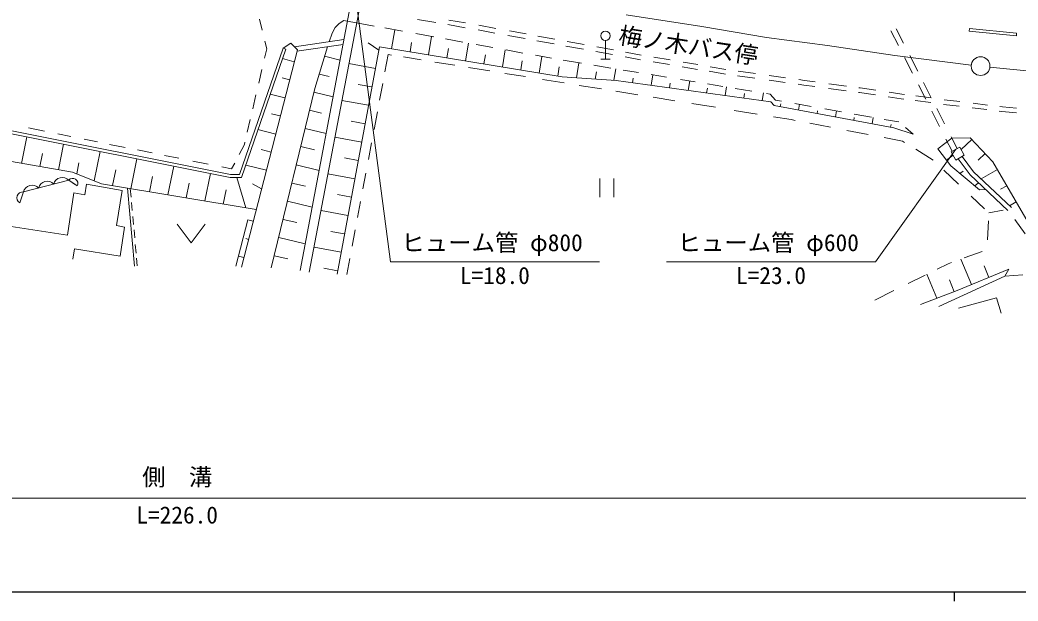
# Model space of a CAD drawing. Units: millimetres, scale not verified. Extents: x 40000 to 680000, y 20000 to 380000.
# Drawn here: x 168135 to 274817, y 204000 to 266168 of the extents above; entities that cross this region are included whole.
import ezdxf
from ezdxf.enums import TextEntityAlignment as Align

# ---------------------------------------------------------------- set-up
doc = ezdxf.new("R2010")
doc.units = ezdxf.units.MM
doc.header["$LTSCALE"] = 1000
doc.linetypes.add('CHAIN', pattern=[18.5, 12, -1.5, 3.5, -1.5])
for name, color, linetype, lineweight in [('M-BGD', 7, 'Continuous', 13), ('M-BMK', 2, 'CHAIN', 13), ('M-BMK-SRVR', 3, 'Continuous', 13), ('M-STR-HTXT', 7, 'Continuous', 13), ('M-STR-STR3', 7, 'Continuous', 13), ('M-TTL-BAND', 7, 'Continuous', 25)]:
    doc.layers.add(name, color=color, linetype=linetype, lineweight=lineweight)
doc.styles.add('ＭＳ ゴシック', font='')
doc.styles.get('ＭＳ ゴシック').set_extended_font_data('MS Gothic')

msp = doc.modelspace()

# ---------------------------------------------------------------- linework, layer by layer
at = {"layer": 'M-BGD'}
for p, q in [((92657, 268855), (190609, 249328)), ((92948, 269103), (190639, 249628)), ((198079, 239380), (203330, 267027)), ((199061, 239193), (204342, 266996)), ((193733, 266242), (194022, 265065)), ((201827, 265359), (202247, 265778)), ((202247, 265778), (202766, 266101)), ((205990, 265516), (202766, 266101)), ((210632, 266225), (212588, 265886)), ((213863, 265666), (215735, 265341)), ((213977, 266153), (215771, 265843)), ((201174, 263826), (201504, 264745)), ((201504, 264745), (201827, 265359)), ((209028, 264964), (207131, 265309)), ((208189, 265117), (207855, 263086)), ((212374, 264357), (210435, 264709)), ((217128, 265093), (218898, 264769)), ((217181, 265592), (218993, 265260)), ((220445, 264994), (222227, 264668)), ((261237, 265011), (262036, 263436)), ((261802, 265225), (262581, 263688)), ((269602, 264957), (269632, 265256)), ((274639, 264454), (269602, 264957)), ((269632, 265256), (274669, 264752)), ((274669, 264752), (274639, 264454)), ((194310, 263897), (194511, 263078)), ((196263, 263135), (197073, 263696)), ((197073, 263696), (197786, 262983)), ((197488, 263281), (202767, 264062)), ((197743, 262813), (202668, 263542)), ((205359, 263725), (206492, 262936)), ((209991, 263748), (209829, 262762)), ((212125, 264403), (211802, 262437)), ((215458, 263798), (213603, 264134)), ((216062, 263688), (215749, 261789)), ((218682, 263213), (216894, 263537)), ((220277, 264517), (222139, 264176)), ((223368, 263951), (225222, 263611)), ((223500, 264435), (225296, 264106)), ((226609, 263866), (228434, 263532)), ((230711, 263971), (230711, 261971)), ((191591, 249628), (196263, 263135)), ((191805, 249328), (196547, 263037)), ((191811, 239715), (197786, 262983)), ((194511, 263078), (194279, 262081)), ((196547, 263037), (196263, 263135)), ((199650, 258825), (201012, 263297)), ((202025, 238978), (206560, 263299)), ((206560, 263299), (226091, 260089)), ((207151, 260630), (207498, 262470)), ((207498, 262470), (207839, 262415)), ((213938, 263100), (213776, 262113)), ((217885, 262451), (217723, 261464)), ((219998, 262974), (219696, 261140)), ((221903, 262629), (220107, 262954)), ((226486, 263380), (228364, 263036)), ((229682, 262795), (231481, 262466)), ((229789, 263284), (231560, 262960)), ((232875, 262719), (234534, 262415)), ((196198, 262027), (197457, 261703)), ((202353, 261881), (200703, 262281)), ((203298, 261497), (206126, 260970)), ((209134, 262205), (211030, 261899)), ((212484, 261664), (214620, 261319)), ((221832, 261802), (221670, 260816)), ((224945, 262077), (223239, 262386)), ((223934, 262260), (223643, 260491)), ((228151, 261539), (226208, 261857)), ((227877, 261584), (227613, 259982)), ((230211, 261971), (231211, 261971)), ((232810, 262223), (234480, 261917)), ((235825, 261684), (237558, 261392)), ((235876, 262182), (237636, 261886)), ((239030, 261651), (240600, 261386)), ((262688, 262152), (263540, 260473)), ((263249, 262372), (264101, 260694)), ((193998, 260877), (193652, 259395)), ((201190, 260105), (200119, 260365)), ((216074, 261084), (218363, 260715)), ((219975, 260454), (222156, 260102)), ((225779, 261154), (225617, 260167)), ((231287, 261026), (229481, 261321)), ((229747, 260634), (229617, 259841)), ((231824, 260938), (231624, 259717)), ((234257, 260539), (232610, 260809)), ((237254, 260049), (235607, 260318)), ((238924, 261162), (240570, 260884)), ((241798, 260677), (243553, 260382)), ((241893, 261169), (243592, 260882)), ((244919, 260678), (246740, 260426)), ((196153, 259973), (196960, 259766)), ((204284, 259278), (205759, 259003)), ((206580, 257597), (206913, 259365)), ((223983, 259807), (226297, 259433)), ((226091, 260089), (231878, 259682)), ((231878, 259682), (248380, 257421)), ((233687, 259939), (233606, 259445)), ((235772, 260292), (235588, 259174)), ((237651, 259396), (237570, 258902)), ((240298, 259551), (238721, 259809)), ((239719, 259645), (239552, 258631)), ((243280, 259063), (241607, 259337)), ((244818, 260187), (246670, 259931)), ((248203, 259719), (249922, 259482)), ((248210, 260223), (249960, 259981)), ((251311, 259290), (251908, 259207)), ((251371, 259786), (251975, 259703)), ((251975, 259703), (253143, 259544)), ((254609, 259346), (256483, 259091)), ((264721, 259472), (265509, 257920)), ((194886, 258234), (196463, 257829)), ((194999, 239637), (199650, 258825)), ((201605, 257947), (199557, 258443)), ((227913, 259171), (230282, 258789)), ((231815, 258541), (234171, 258161)), ((241616, 258853), (241535, 258359)), ((243667, 258999), (243517, 258088)), ((246351, 258560), (244595, 258847)), ((245580, 258310), (245499, 257816)), ((247614, 258353), (247481, 257545)), ((248335, 258235), (247940, 258300)), ((248878, 257602), (248335, 258235)), ((251908, 259207), (253113, 259044)), ((254546, 258849), (256432, 258594)), ((257771, 258412), (257866, 258399)), ((257817, 258911), (257937, 258894)), ((257866, 258399), (259587, 258145)), ((257937, 258894), (259615, 258646)), ((261056, 258434), (262382, 258238)), ((262382, 258238), (262673, 258199)), ((264168, 259236), (264952, 257691)), ((193361, 258146), (193014, 256663)), ((202551, 257567), (205392, 257037)), ((235818, 257894), (238136, 257520)), ((239939, 257229), (242464, 256821)), ((248380, 257421), (248742, 257015)), ((249531, 257486), (248878, 257602)), ((249449, 257187), (249401, 256891)), ((252717, 256919), (250976, 257229)), ((251469, 257141), (251367, 256523)), ((260924, 257948), (262313, 257742)), ((262313, 257742), (262600, 257704)), ((263818, 257542), (265482, 257320)), ((263883, 258038), (265521, 257819)), ((266866, 257135), (268537, 256932)), ((266929, 257631), (268601, 257427)), ((270012, 257255), (271552, 257068)), ((195027, 256133), (195965, 255892)), ((200373, 256188), (199086, 256499)), ((205989, 254463), (206340, 256325)), ((244460, 256498), (246935, 256098)), ((248742, 257015), (261537, 254618)), ((253382, 256451), (253333, 256155)), ((255931, 256346), (254168, 256660)), ((255407, 256440), (255300, 255786)), ((259139, 255775), (257291, 256104)), ((265597, 256420), (266432, 254775)), ((266128, 256699), (266972, 255037)), ((269927, 256762), (271493, 256571)), ((272815, 256410), (273089, 256376)), ((272885, 256905), (273143, 256874)), ((273089, 256376), (274644, 256229)), ((273143, 256874), (274644, 256731)), ((192746, 255512), (192430, 254159)), ((203551, 255346), (205026, 255071)), ((248666, 255819), (250572, 255511)), ((250572, 255511), (251011, 255426)), ((252552, 255127), (254763, 254698)), ((257315, 255714), (257266, 255418)), ((259345, 255738), (259232, 255050)), ((262080, 255251), (260521, 255529)), ((261247, 254978), (261198, 254682)), ((170760, 254262), (169033, 254611)), ((173571, 253695), (172167, 253979)), ((193573, 254441), (195468, 253955)), ((200858, 254012), (198615, 254556)), ((256528, 254356), (258798, 253916)), ((261537, 254618), (263617, 253940)), ((263617, 253940), (262784, 254651)), ((154697, 253172), (173765, 249887)), ((168875, 253661), (168300, 250828)), ((172798, 252879), (172244, 250149)), ((176416, 253122), (174993, 253409)), ((179373, 252525), (177720, 252859)), ((192126, 252856), (191570, 251783)), ((192181, 253091), (192126, 252856)), ((201805, 253637), (204659, 253105)), ((205384, 251251), (205716, 253016)), ((260514, 253583), (262473, 253204)), ((262473, 253204), (262687, 253071)), ((266252, 252396), (267739, 253526)), ((267115, 253429), (267782, 252115)), ((267671, 253659), (268307, 252407)), ((267739, 253526), (269688, 253572)), ((268735, 252292), (269878, 253371)), ((269688, 253572), (272129, 250986)), ((170553, 251871), (170272, 250489)), ((176721, 252097), (176082, 248950)), ((182272, 251940), (180691, 252259)), ((193900, 252292), (194970, 252017)), ((199601, 252259), (198144, 252612)), ((263883, 252328), (265736, 251178)), ((266252, 252396), (267647, 250548)), ((267674, 252054), (268584, 252562)), ((268161, 251181), (267674, 252054)), ((268584, 252562), (269071, 251689)), ((270564, 251173), (271299, 251865)), ((174431, 250870), (174196, 249713)), ((180644, 251315), (179995, 248117)), ((185101, 251370), (183601, 251672)), ((188249, 250735), (186602, 251067)), ((191085, 250848), (190763, 250228)), ((202818, 251414), (204293, 251139)), ((267873, 251697), (267177, 251171)), ((269071, 251689), (268161, 251181)), ((268409, 251319), (269688, 249601)), ((268850, 251565), (270063, 249935)), ((272129, 250986), (276902, 242788)), ((173765, 249887), (176846, 248642)), ((178366, 250147), (178021, 248446)), ((184566, 250533), (183943, 247459)), ((188489, 249751), (187891, 246801)), ((190763, 250228), (189701, 250442)), ((192261, 250648), (194473, 250080)), ((200111, 250077), (197673, 250668)), ((201058, 249708), (203926, 249173)), ((204792, 248109), (205109, 249791)), ((266876, 250098), (268457, 248600)), ((267647, 250548), (270708, 247998)), ((268946, 250001), (268609, 249747)), ((270063, 249935), (274107, 246109)), ((270883, 249158), (272608, 250162)), ((168506, 247768), (173356, 249018)), ((173356, 249018), (168506, 247768)), ((173356, 249018), (173969, 248610)), ((174258, 248418), (173356, 249018)), ((174258, 248418), (173356, 249018)), ((175054, 247453), (175246, 248607)), ((175246, 248607), (179069, 247910)), ((193395, 245884), (176846, 248642)), ((182301, 249425), (181969, 247788)), ((186236, 248702), (185917, 247130)), ((190609, 249328), (191805, 249328)), ((190639, 249628), (191591, 249628)), ((192276, 246070), (191323, 249328)), ((193963, 248096), (192999, 248644)), ((198659, 248371), (197202, 248724)), ((230107, 247191), (230107, 249191)), ((231607, 249191), (231607, 247191)), ((269688, 249601), (273732, 245776)), ((270597, 248741), (270187, 248432)), ((168123, 246619), (168506, 247768)), ((168506, 247768), (168123, 246619)), ((173227, 243150), (173900, 247669)), ((173900, 247669), (175054, 247453)), ((179069, 247910), (178468, 244184)), ((180375, 239813), (179617, 248180)), ((180007, 247200), (179923, 248129)), ((190170, 247979), (189865, 246472)), ((270708, 247998), (271340, 248038)), ((272960, 248053), (273614, 248434)), ((180135, 245788), (180058, 246640)), ((199363, 246143), (196730, 246781)), ((202085, 247482), (203560, 247207)), ((204210, 245025), (204536, 246750)), ((269818, 247311), (271230, 245974)), ((273912, 246293), (274621, 246705)), ((155365, 245890), (173227, 243150)), ((200312, 245778), (203193, 245241)), ((271692, 245536), (273218, 245827)), ((180271, 244288), (180192, 245154)), ((184934, 244332), (186434, 242332)), ((186434, 242332), (187934, 244332)), ((192493, 244782), (191218, 239816)), ((192493, 244782), (193074, 244633)), ((197717, 244484), (196259, 244837)), ((271544, 242649), (271649, 244694)), ((274459, 244802), (275587, 243291)), ((178468, 244184), (179309, 244015)), ((179309, 244015), (178852, 240914)), ((180400, 242859), (180324, 243700)), ((201352, 243549), (202826, 243275)), ((203631, 241951), (203963, 243714)), ((192292, 242769), (192577, 242696)), ((198616, 242208), (195788, 242893)), ((173948, 241683), (173780, 240577)), ((178852, 240914), (173948, 241683)), ((180547, 241235), (180465, 242140)), ((199565, 241848), (202460, 241308)), ((269061, 240713), (270969, 241408)), ((180671, 239871), (180596, 240695)), ((191498, 240908), (192079, 240758)), ((196775, 240596), (195317, 240950)), ((203061, 238928), (203386, 240653)), ((266187, 239515), (267332, 240083)), ((267332, 240083), (267705, 240219)), ((268718, 240588), (269852, 237862)), ((200619, 239617), (202093, 239342)), ((268293, 237212), (273840, 239521)), ((271189, 239855), (271699, 238630)), ((273840, 239521), (273422, 238760)), ((263064, 237968), (264905, 238880)), ((265063, 238959), (266132, 236390)), ((273422, 238760), (266363, 235524)), ((267481, 238354), (268006, 237093)), ((273422, 238760), (275322, 238901)), ((259508, 236206), (261540, 237213)), ((264399, 235731), (268293, 237212)), ((268459, 235350), (272528, 236454)), ((272528, 236454), (273001, 234783))]:
    msp.add_line(p, q, dxfattribs=at)
msp.add_circle((230711, 264471), 500, dxfattribs=at)
for centre, radius, start, end in [((171043, 247960), 947, 42.62464, 166.29771), ((172660, 248377), 947, 42.62464, 166.29771), ((173783, 248682), 543, 330.88767, 141.73219), ((168425, 247156), 617, 82.46294, 240.66717), ((169426, 247543), 947, 42.62464, 166.29771)]:
    msp.add_arc(centre, radius, start, end, dxfattribs=at)
at = {"layer": 'M-BMK'}
for p, q in [((232933, 266718), (241009, 265461)), ((241009, 265461), (247923, 264300)), ((247923, 264300), (254451, 263430)), ((254451, 263430), (261656, 262366)), ((261656, 262366), (269820, 261334)), ((271809, 261123), (278532, 260432))]:
    msp.add_line(p, q, dxfattribs=at)
at = {"layer": 'M-BMK-SRVR'}
msp.add_circle((270814, 261226), 1000, dxfattribs=at)
at = {"layer": 'M-STR-STR3'}
for p, q in [((204082, 268204), (207736, 240305)), ((268182, 252338), (259591, 240305)), ((207736, 240305), (230073, 240305)), ((237253, 240305), (259591, 240305)), ((73314, 215003), (296578, 215003))]:
    msp.add_line(p, q, dxfattribs=at)
at = {"layer": 'M-TTL-BAND'}
for p, q in [((40000, 205000), (579000, 205000)), ((268000, 205000), (268000, 204000))]:
    msp.add_line(p, q, dxfattribs=at)

# ---------------------------------------------------------------- texts
at = {"layer": 'M-STR-HTXT', "style": 'ＭＳ ゴシック'}
msp.add_text('梅ノ木バス停', height=1833, rotation=351.354, dxfattribs=at).set_placement((231946, 263119), align=Align.BOTTOM_LEFT)
at = {"layer": 'M-STR-STR3', "style": 'ＭＳ ゴシック'}
for s, p in [('ヒューム管 φ800', (208905, 240879)), ('ヒューム管 φ600', (238422, 240879)), ('L=18.0', (215155, 237366)), ('L=23.0', (244672, 237366)), ('側\u3000溝', (181196, 215800)), ('L=226.0', (180571, 211741))]:
    msp.add_text(s, height=1833, dxfattribs=at).set_placement(p, align=Align.BOTTOM_LEFT)

doc.saveas('drawing.dxf')
